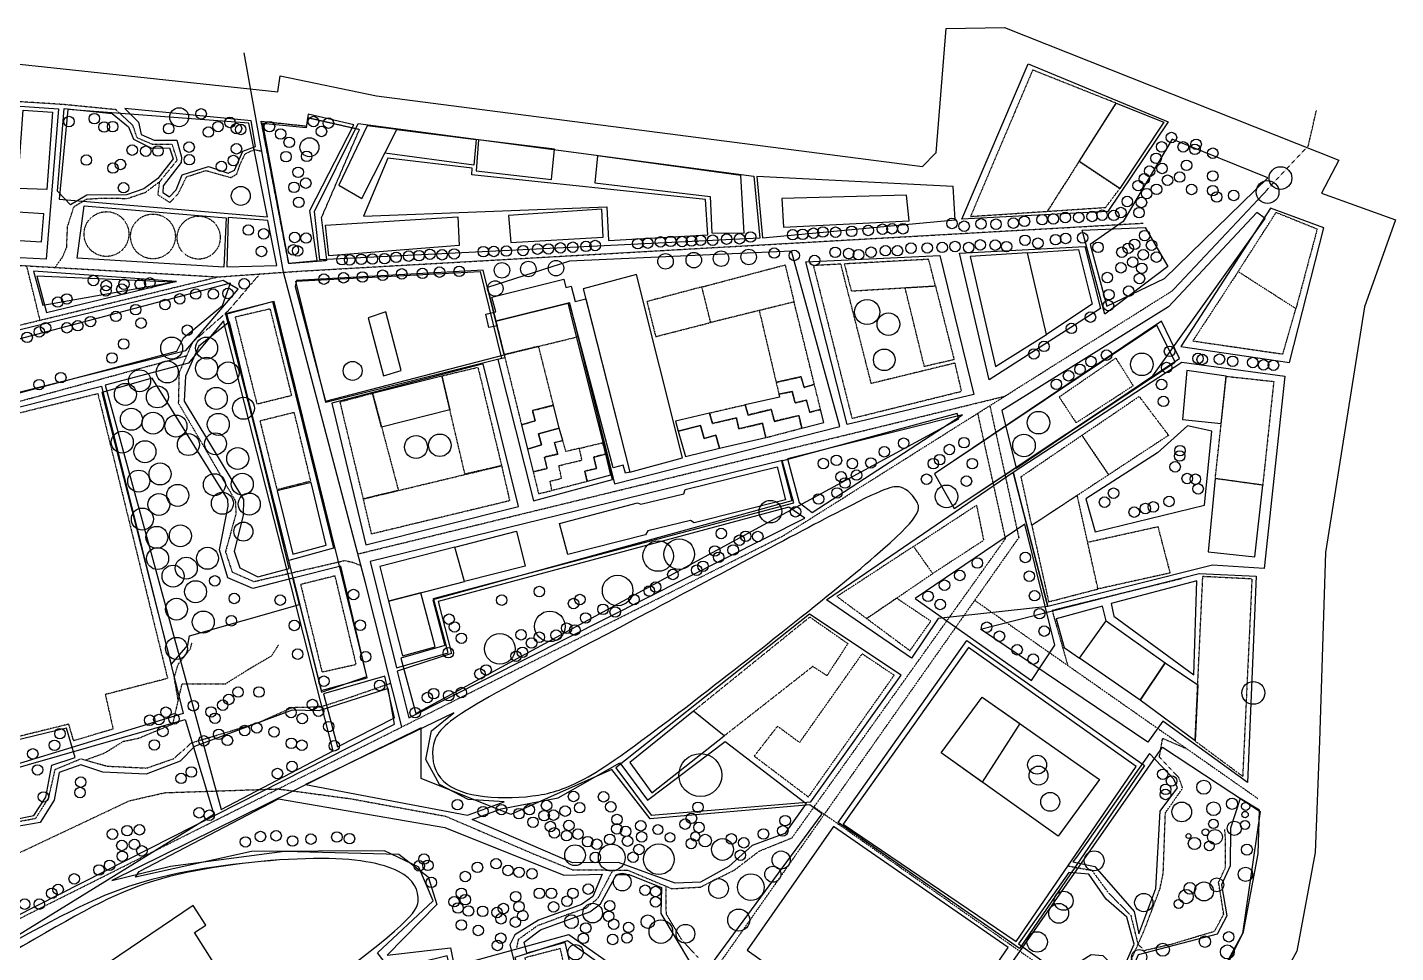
# Model space of a CAD drawing. Header units: metres. Extents: x -48 to 1213, y -26 to 873.
# Drawn here: x 650 to 1213, y 493 to 873 of the extents above; entities that cross this region are included whole.
import ezdxf

# ---------------------------------------------------------------- set-up
doc = ezdxf.new("R2010")
doc.units = ezdxf.units.M
for name, pattern in [('1', [0.002, 0.002]), ('2', [0.001, 0.001]), ('3', [0.012, 0.004, -0.001, 0.004, -0.001, 0.001, -0.001]), ('4', [0.001, 0.001]), ('5', [0.012, 0.004, -0.001, 0.004, -0.001, 0.001, -0.001]), ('6', [0.012, 0.004, -0.001, 0.004, -0.001, 0.001, -0.001]), ('7', [0.012, 0.004, -0.001, 0.004, -0.001, 0.001, -0.001]), ('8', [0.001, 0.001]), ('Center', [0.004, 0.0025, -0.0005, 0.0005, -0.0005]), ('Dashed', [0.01, 0.005, -0.005]), ('DOT', [1200, 600, -600])]:
    doc.linetypes.add(name, pattern=pattern)
for name, color, linetype, true_color in [('Blocks', 1, 'Continuous', 0xff0000), ('Buildings$Commercial', 173, 'Continuous', 0x424ace), ('Buildings$Industrial', 9, 'Continuous', 0xbebebe), ('Buildings$Library', 215, 'Continuous', 0xb242a5), ('Buildings$Parking', 122, 'Continuous', 0x1ccbb2), ('Buildings$Residential', 55, 'Continuous', 0x919748), ('Buildings$Workshop', 15, 'Continuous', 0xbf3f3f), ('Green_Spaces', 3, 'Continuous', 0x1bff00), ('Landuse$commercial', 172, 'Continuous', 0x0000bf), ('Landuse$culture', 30, 'Continuous', 0xff7f00), ('Landuse$greenery', 72, 'Continuous', 0x76c02d), ('Landuse$park', 3, 'Continuous', 0x00ff00), ('Landuse$parking', 123, 'Continuous', 0x3fbfbf), ('Landuse$railway', 33, 'Continuous', 0xda9942), ('Landuse$residential', 45, 'Continuous', 0x8b864e), ('Playgrounds', 162, 'Continuous', 0x2734c3), ('railway track', 7, 'Continuous', 0xffffff), ('Site', 225, 'Continuous', 0xb22c80), ('Street', 1, 'Continuous', 0xff0000), ('Tree$Tree_type_1', 111, 'Continuous', 0x7fffbf), ('Tree$Tree_type_2', 125, 'Continuous', 0x3fbf7f)]:
    doc.layers.add(name, color=color, linetype=linetype, true_color=true_color)

msp = doc.modelspace()

# ---------------------------------------------------------------- linework, layer by layer
at = {"layer": 'Blocks'}
for points in [[(1034.63, 794.23), (1061.98, 858.18), (1119.49, 834.33), (1094.72, 797.43)], [(663.3, 839.67), (658.18, 777.76), (460.32, 788.02), (451.02, 823.27), (544.36, 847.89)], [(749.15, 795.21), (741.57, 833.79), (667.08, 839.35), (663.55, 802.44)], [(747.11, 833.64), (757.85, 776.17), (769.66, 777.27), (766.67, 797.82), (784.72, 833.1), (765.88, 837.5), (765.14, 831.82)], [(951.61, 786.43), (770.72, 777.59), (768.59, 797.48), (786.53, 833.57), (949.22, 811.93)], [(1087.43, 783.81), (1094.23, 758.45), (1118.03, 769.83), (1160.45, 811.3), (1121.17, 827.12), (1100.94, 793.31)], [(950.37, 811.77), (952.73, 786.54), (1031.87, 793.97), (1031.14, 807.7)], [(670.92, 778.25), (673.76, 799.71), (732.16, 794.83), (731.31, 774.53)], [(733, 794.94), (732.54, 774.66), (753.09, 775.21), (749.39, 793.75)], [(1161.64, 798.73), (1124.76, 741.89), (1169.39, 735.33), (1183.45, 790.67)], [(1045.97, 728.15), (1033.78, 780.27), (1085.2, 783.01), (1091.73, 757.59)], [(984.56, 709.04), (964.62, 781.16), (873.41, 777), (839.68, 766.12), (843.11, 752.3), (873.41, 759.8), (891.88, 685.48)], [(970.52, 776.75), (1025.57, 779.26), (1039.61, 722.1), (987.54, 709.8)], [(652.97, 772.82), (656.8, 758.89), (711.82, 768.61)], [(760.54, 766.62), (773.01, 719.36), (846.51, 738.53), (837.91, 773.29), (761.07, 768.98)], [(564.53, 728.66), (570.32, 704.1), (715.61, 740.19), (737.09, 765.44), (730.98, 769.06)], [(732.32, 755.48), (771.46, 599.81), (790.05, 606.18), (751.91, 760.42)], [(843.94, 736.58), (858.53, 678.46), (891.08, 687.22), (872.86, 759.66), (843.11, 752.3), (846.83, 737.28)], [(682.52, 725.98), (730.12, 551.56), (776.17, 575.61), (731.09, 752.51), (716.79, 735.09)], [(1023.38, 689.5), (1031.55, 675.32), (1122.33, 735.4), (1114.87, 750.63)], [(775.63, 718.54), (789.58, 660.29), (852.37, 676.14), (837.94, 734.72)], [(1055.72, 690.22), (1125.18, 735.44), (1167.44, 729.7), (1158.95, 650.62), (1137.79, 651.99), (1070.02, 634.96)], [(639, 568.02), (629.2, 606.03), (615.97, 602.73), (610.15, 626.05), (624.27, 629.64), (612.1, 678.28), (564.02, 665.65), (575.15, 621.28), (458.98, 590.16), (441.96, 657.4), (606.15, 697.38), (603.99, 706.17), (681.01, 725.53), (714.58, 590.96)], [(963.06, 695.72), (967.85, 677.76), (973.17, 673.71), (1034.95, 713.78)], [(791.37, 653.5), (802.22, 609.75), (823.54, 615.98), (817.42, 638.32), (965.56, 677.59), (960.74, 695.07)], [(979.03, 637.71), (1055.72, 690.22), (1059.34, 676.22), (1070.02, 634.96), (1024.88, 630.06), (1013.94, 613.71)], [(819.32, 637.09), (824.87, 615.63), (802.5, 608.41), (807.37, 589.18), (970.11, 671.35), (963.57, 675.83)], [(1042.35, 625.63), (1132.32, 648.5), (1155.64, 647.42), (1152.14, 562.67), (1117.29, 587.79), (1111.13, 579.25)], [(892.38, 568.59), (906.99, 549.18), (972.6, 554.72), (1009.72, 606.77), (972.02, 631.86)], [(1036.67, 621.04), (1109.78, 569.63), (1058.33, 494.37), (983.85, 546.22)], [(772.21, 599.02), (777.95, 577.23), (801.37, 589.16), (797.46, 606.41)], [(411.19, 447.97), (490.03, 471.52), (486.95, 483.24), (550.88, 502.72), (547.17, 514.5), (599.75, 528.56), (591.3, 564.08), (635.61, 574.62), (637.95, 566.29), (715.33, 588.51), (727.19, 549.45), (402.21, 348.86), (410.93, 388.73), (405.82, 438.89)], [(685.21, 522.38), (709.34, 528.2), (756.2, 534.37), (803.26, 533.11), (815.24, 523.88), (818.86, 512.45), (798.39, 491.65), (824.48, 494.61), (825.97, 487.05), (873.1, 500.12), (917.57, 468.74), (977.28, 549.72), (972.17, 553.46), (906.51, 547.67), (890.76, 567.91), (849.19, 549.47), (812.44, 564.31), (812.44, 585.06)], [(1018.31, 363.77), (1004.25, 415.37), (1117.15, 577.2), (1157.31, 550.73), (1150.02, 500.49), (1137.37, 477.15), (1133.39, 458.52), (1095.87, 408.27), (1059.46, 379.99)], [(981.95, 544.56), (946.43, 493.63), (1017.94, 442.78), (1053.75, 494.8)], [(850.94, 490.67), (868.71, 420.28), (886.88, 424.93), (915.41, 467.01), (872.57, 497.48)]]:
    msp.add_lwpolyline(points, close=True, dxfattribs=at)
for points in [[(817.51, 578.31), (818.56, 582.83), (824.23, 590.15), (884.96, 621.31), (999.96, 682.86), (1009.72, 685.91), (1017.65, 677.68), (1017.96, 669.14), (903.91, 579.49), (876.46, 561.19), (859.39, 556.31), (834.38, 556.01), (817.92, 563.02), (816.46, 573.79), (817.51, 578.31)], [(504.67, 355.72), (503.38, 362.13), (500.73, 375.55), (517.51, 414.89), (554.01, 439.6), (665.77, 505.89), (703.37, 526), (774.55, 533.7), (807.48, 527.29), (813.58, 513.57), (804.74, 500.76), (558.39, 321.5), (546.54, 316.81), (529, 316.81), (508.5, 337.06), (505.97, 349.3), (504.67, 355.72)]]:
    msp.add_open_spline(points, degree=3, dxfattribs=at)
at = {"layer": 'Buildings$Commercial', "linetype": '4'}
for points in [[(790.14, 832.71), (778.56, 808.22), (787.97, 802.78), (802.34, 831.17)], [(802.34, 831.17), (834.98, 827.07), (834.1, 816.42), (797.41, 821.43)], [(835.98, 826.94), (834.98, 814.19), (866.01, 810.51), (867.25, 823)], [(884.89, 820.24), (883.74, 809.26), (931.15, 803.62), (931.93, 788.66), (945.19, 788.53), (943.83, 812.16)], [(960.61, 802.7), (961.42, 791.03), (1012.96, 793.62), (1011.95, 804.15)], [(773.04, 791.8), (827.46, 795.2), (828.06, 783.4), (774.44, 779.19)], [(848.26, 795.81), (849.26, 784.61), (887.27, 786.81), (886.67, 798.41)], [(1038.14, 778.85), (1048.5, 733.72), (1069.54, 746.83), (1061.62, 780.37)], [(1061.62, 780.37), (1082.61, 781.73), (1088.22, 759.3), (1069.54, 746.83)], [(1127.12, 732.1), (1125.45, 711.87), (1141.35, 710.2), (1143.42, 729.64)], [(792.42, 722.72), (820.91, 729.84), (824.21, 715.81), (796.14, 708.68)], [(853.65, 709.71), (856.13, 699.71), (861.82, 701.44), (860.63, 706.02), (869.16, 708.29), (866.79, 717.72), (858.14, 715.54), (859.24, 711.34)], [(856.13, 699.71), (858.45, 690.34), (864.14, 691.74), (863.03, 696.39), (868.54, 697.69), (867.18, 702.44), (870.58, 703.29), (869.16, 708.29), (860.63, 706.02), (861.82, 701.44)], [(1138.87, 687.59), (1135.91, 657.45), (1155.17, 655.48), (1158.38, 684.87)], [(826.17, 659.41), (851.57, 666.01), (855.18, 651.61), (830.17, 645.21)], [(795.36, 651.41), (798.96, 637.2), (830.17, 645.21), (826.17, 659.41)], [(798.96, 637.2), (804.64, 614.77), (818.17, 618.45), (812.27, 640.58)], [(1073.5, 629.91), (1076.74, 618.08), (1083.06, 613.7), (1094.08, 629.1), (1092.46, 635.1)], [(1094.08, 629.1), (1118.22, 611.82), (1107.95, 596.49), (1083.06, 613.7)], [(1118.22, 611.82), (1131.65, 602.83), (1130.56, 579.69), (1107.95, 596.49)], [(898.11, 570.78), (907.19, 558.31), (937.01, 581.8), (924.37, 592.01)]]:
    msp.add_lwpolyline(points, close=True, dxfattribs=at)
at = {"layer": 'Buildings$Commercial', "linetype": '5'}
for points in [[(1148.27, 772.68), (1163.9, 797.05), (1180.79, 790.25), (1172.03, 757.45)], [(973.65, 775.18), (989.5, 712.36), (1034.6, 723.49), (1031.86, 735.07), (997.43, 726.69), (984.93, 775.79)], [(1148.27, 772.68), (1129.63, 744.19), (1166.65, 738.81), (1172.03, 757.45)], [(846.51, 738.53), (853.65, 709.71), (859.24, 711.34), (858.14, 715.54), (866.79, 717.72), (860.67, 741.98)], [(820.91, 729.84), (835.72, 733.32), (845.44, 692.89), (830.4, 689.42)], [(792.42, 722.72), (803.03, 682.7), (788.63, 679.24), (779.04, 719.17)], [(1084.05, 705.38), (1095.05, 689.17), (1063.44, 668.37), (1059.04, 688.37)], [(1014.84, 659.7), (1040.7, 676.62), (1043.64, 662.16), (1022.72, 648.55)], [(983.34, 639.1), (995.55, 630.04), (1022.72, 648.55), (1014.84, 659.7)], [(1133.75, 647.42), (1153.95, 646.43), (1150.14, 565.13), (1130.56, 579.69)], [(995.55, 630.04), (1013.35, 616.83), (1021.92, 628.97), (1007.83, 638.4)], [(924.37, 592.01), (972.18, 630.67), (987.81, 619.74), (979.21, 606.54), (973.41, 610.34), (937.01, 581.8)], [(958.93, 585.77), (967.99, 579.07), (993.72, 615.57), (1006.84, 606.77), (971.55, 556.65), (949.32, 573.44)]]:
    msp.add_lwpolyline(points, close=True, dxfattribs=at)
at = {"layer": 'Buildings$Commercial', "linetype": '6'}
for points in [[(986.35, 775.86), (989.21, 764.74), (1023.82, 766.82), (1021.05, 777.74)], [(735.91, 753.98), (744.84, 718.28), (759.15, 721.82), (750.35, 757.39)], [(1138.87, 687.59), (1143.42, 729.64), (1162.92, 727.53), (1158.38, 684.87)], [(845.44, 692.89), (848.76, 678.46), (792.01, 664.8), (788.63, 679.24)], [(762.82, 644.03), (771.62, 608.06), (785.66, 611.21), (777, 647.57)]]:
    msp.add_lwpolyline(points, close=True, dxfattribs=at)
at = {"layer": 'Buildings$Commercial', "linetype": '7'}
for points in [[(1023.82, 766.82), (1031.5, 736.49), (1019.27, 733.67), (1011.34, 766.07)], [(746.1, 711.27), (753.07, 683.07), (767, 686.63), (760.22, 714.76)]]:
    msp.add_lwpolyline(points, close=True, dxfattribs=at)
at = {"layer": 'Buildings$Commercial', "linetype": '3'}
for points in [[(1074.69, 721.1), (1081.66, 710.56), (1105.16, 725.8), (1098.03, 737.14)], [(1084.05, 705.38), (1107.58, 721.36), (1119.67, 705.38), (1095.05, 689.17)], [(858.45, 690.34), (860.65, 681.4), (866.15, 682.65), (865.39, 686.57), (870.12, 687.64), (868.98, 692.91), (878.48, 695.19), (877.44, 700.04), (871.88, 698.71), (870.58, 703.29), (867.21, 702.33), (868.54, 697.69), (863.03, 696.39), (864.14, 691.74)], [(877.44, 700.04), (886.94, 702.32), (888.14, 697.63), (883.33, 696.44), (884.51, 691.7), (879.68, 690.66), (880.7, 686.4), (866.15, 682.65), (865.39, 686.57), (870.12, 687.64), (868.98, 692.91), (878.48, 695.19)], [(1063.44, 668.37), (1070.36, 636.92), (1090.65, 642.19), (1082.13, 680.66)], [(1086.39, 661.43), (1115.27, 667.82), (1120.27, 648.75), (1090.65, 642.19)]]:
    msp.add_lwpolyline(points, close=True, dxfattribs=at)
at = {"layer": 'Buildings$Commercial', "linetype": '2'}
msp.add_lwpolyline([(888.14, 697.63), (890.27, 688.97), (880.7, 686.4), (879.68, 690.66), (884.51, 691.7), (883.34, 696.4)], close=True, dxfattribs=at)
at = {"layer": 'Buildings$Commercial', "linetype": '8'}
msp.add_lwpolyline([(753.21, 682.49), (759.62, 656.56), (773.37, 660.24), (767.18, 685.94)], close=True, dxfattribs=at)
at = {"layer": 'Buildings$Industrial', "linetype": '2'}
msp.add_lwpolyline([(869.3, 669.08), (901.31, 677.68), (902.71, 677.08), (920.31, 681.28), (920.91, 683.08), (958.73, 692.49), (962.13, 678.88), (924.63, 669.43), (923.08, 670.29), (905.52, 666.07), (904.57, 664.52), (872.72, 656.33)], close=True, dxfattribs=at)
at = {"layer": 'Buildings$Library', "linetype": '6'}
for points in [[(927.8, 766.38), (962.03, 775.46), (965.69, 760.23), (931.41, 751.77)], [(905.2, 760.38), (908.8, 745.97), (931.41, 751.77), (927.8, 766.38)], [(951.37, 756.68), (958.34, 727.18), (968.55, 729.45), (969.85, 725.08), (974.05, 726.33), (965.69, 760.23)]]:
    msp.add_lwpolyline(points, close=True, dxfattribs=at)
at = {"layer": 'Buildings$Library', "linetype": '5'}
msp.add_lwpolyline([(958.34, 727.18), (959.49, 722.32), (964.98, 723.39), (966.1, 718.74), (970.75, 719.78), (972.12, 714.87), (976.6, 715.99), (974.05, 726.33), (969.85, 725.08), (968.55, 729.45)], close=True, dxfattribs=at)
at = {"layer": 'Buildings$Library', "linetype": '4'}
msp.add_lwpolyline([(959.49, 722.32), (959.77, 721.12), (945.66, 717.86), (946.77, 713.71), (956.3, 716.04), (957.63, 711.12), (967.67, 713.48), (968.85, 708.32), (977.92, 710.67), (976.6, 715.99), (972.12, 714.87), (970.75, 719.78), (966.1, 718.74), (964.98, 723.39)], close=True, dxfattribs=at)
at = {"layer": 'Buildings$Library', "linetype": '2'}
for points in [[(930.99, 714.47), (916.93, 711.22), (918.1, 707.11), (927.29, 709.37), (928.74, 704.11), (933.59, 705.38), (935.1, 700.12), (954.12, 704.44), (952.7, 710.31), (943.04, 708.05), (941.97, 712.57), (932.19, 710.26)], [(918.1, 707.11), (921.06, 696.62), (935.1, 700.12), (933.59, 705.38), (928.74, 704.11), (927.29, 709.37)]]:
    msp.add_lwpolyline(points, close=True, dxfattribs=at)
at = {"layer": 'Buildings$Library', "linetype": '3'}
msp.add_lwpolyline([(945.66, 717.86), (930.99, 714.47), (932.19, 710.26), (941.97, 712.57), (943.04, 708.05), (952.7, 710.31), (954.12, 704.44), (968.85, 708.32), (967.67, 713.48), (957.62, 711.17), (956.3, 716.04), (946.77, 713.71)], close=True, dxfattribs=at)
at = {"layer": 'Buildings$Parking', "linetype": '7'}
msp.add_lwpolyline([(1063.8, 855.59), (1038.25, 795.38), (1069.85, 797.49), (1098.19, 841.92)], close=True, dxfattribs=at)
at = {"layer": 'Buildings$Parking', "linetype": '4'}
msp.add_lwpolyline([(1098.19, 841.92), (1117.66, 834.18), (1099.58, 806.81), (1082.9, 817.95)], close=True, dxfattribs=at)
at = {"layer": 'Buildings$Parking', "linetype": '5'}
msp.add_lwpolyline([(1082.9, 817.95), (1069.85, 797.49), (1093.8, 799.08), (1099.58, 806.81)], close=True, dxfattribs=at)
at = {"layer": 'Buildings$Residential', "linetype": '4'}
for points in [[(648.78, 839.1), (660.75, 838.23), (658.5, 806.52), (646.44, 806.84)], [(617.83, 812.03), (624.15, 786.91), (656.23, 784.97), (657.21, 796.48), (633.38, 797.93), (629.33, 814.95)]]:
    msp.add_lwpolyline(points, close=True, dxfattribs=at)
at = {"layer": 'Buildings$Residential', "linetype": '5'}
msp.add_lwpolyline([(855, 490.52), (863, 458.5), (877.01, 462.11), (869.6, 494.32)], close=True, dxfattribs=at)
at = {"layer": 'Buildings$Workshop', "linetype": '2'}
for points in [[(878.99, 765.64), (898.12, 690.28), (919.83, 696.12), (900.87, 771.47)], [(843.57, 750.43), (840.25, 749.72), (838.95, 755.21), (843.11, 756.17), (841.43, 762.25), (871.03, 769.6), (871.8, 766.16), (874.04, 766.76), (875.74, 760.38), (880.06, 761.45), (898.12, 690.28), (896.38, 689.84), (895.43, 693.12), (891.29, 692.02), (873.41, 759.8), (843.11, 752.3)], [(1037.44, 618.1), (985.86, 545.44), (1057.01, 497.25), (1106.33, 569.16)], [(1043.09, 597.77), (1058.48, 586.94), (1043.09, 562.76), (1026.14, 574.8)], [(1043.09, 597.77), (1091.27, 563.88), (1074.33, 540.54), (1026.14, 574.8)]]:
    msp.add_lwpolyline(points, close=True, dxfattribs=at)
at = {"layer": 'Buildings$Workshop', "linetype": '5'}
msp.add_lwpolyline([(843.11, 752.3), (846.51, 738.53), (877.06, 745.97), (873.41, 759.8)], close=True, dxfattribs=at)
at = {"layer": 'Buildings$Workshop', "linetype": '4'}
msp.add_lwpolyline([(790.58, 753.67), (796.87, 729.81), (804.19, 732.05), (797.9, 756.16)], close=True, dxfattribs=at)
at = {"layer": 'Buildings$Workshop', "linetype": '3'}
msp.add_lwpolyline([(606.85, 704.73), (679.45, 722.55), (708.12, 605.39), (682.52, 598.79), (685.72, 584.59), (669.51, 579.79), (667.51, 586.59), (637.3, 579.18), (630.1, 607.59), (615.89, 604.79), (610.69, 626.2), (624.53, 629.56)], close=True, dxfattribs=at)
for centre, radius in [((682.99, 788.14), 9.21), ((702.11, 787.16), 9.21), ((720.91, 786.68), 8.85)]:
    msp.add_circle(centre, radius, dxfattribs=at)
at = {"layer": 'Buildings$Workshop'}
msp.add_circle((927.2, 565.67), 8.82, dxfattribs=at)
at = {"layer": 'Green_Spaces'}
for p, q in [((662.83, 805.79), (665.59, 839.83)), ((665.59, 839.83), (685.38, 837.78)), ((1084.17, 789.74), (1110.04, 790.79)), ((1093.43, 755.15), (1084.17, 789.74))]:
    msp.add_line(p, q, dxfattribs=at)
for points in [[(690.58, 839.8), (696.12, 834.15), (697.25, 829.12), (702.56, 826.75), (711.89, 826.75), (713.81, 819.8), (713.74, 817.63), (706.28, 807.91), (706.17, 805.2), (708.93, 803.5), (711.59, 806.27), (714.13, 812.54), (724.93, 815.93), (733.02, 813.18), (735.62, 814.44), (739.11, 822.22), (744.22, 824.21), (742.49, 834.72)], [(798.72, 819.34), (788.73, 795.52), (888.69, 799.38), (889.38, 785.55), (930.27, 787.88), (929.34, 802.3), (833.27, 812.45), (833.34, 815.17)], [(1051.1, 715.58), (1057.01, 691.82), (1113.2, 729.87), (1159.39, 794.53), (1155.99, 796.96), (1119.69, 758.23)], [(654.43, 770.85), (658.4, 755.86), (710.11, 768.41)], [(565.03, 723.3), (571.02, 702.68), (711.92, 739.97), (714.66, 745.44), (730.66, 758.82), (734.01, 767.96)], [(733.55, 752.07), (720.99, 742.09), (715.55, 729.67), (714.95, 719.42), (739.27, 678.99), (739.18, 672.38), (735.53, 657.7), (737.76, 650.89), (745.2, 647.17), (758.17, 650.68)], [(681.03, 722.94), (709.53, 611.19), (716.48, 619.1), (717.15, 622.88), (762.35, 635.75), (759.6, 646.65), (743.19, 642.45), (732.95, 646.78), (729.52, 658.28), (733.02, 676.29), (732.84, 678.99), (701.79, 728.91)], [(817.17, 637.73), (822.05, 618.94), (804.07, 613.76), (810.21, 590.95), (1033.41, 712.13), (1032.78, 714.36), (960.58, 694.8), (964.84, 678.4)], [(1127.42, 709.31), (1115.08, 698.15), (1085.68, 679.25), (1089.49, 665.73), (1134.51, 676.63), (1137.53, 707.08)], [(1096.07, 636.25), (1097.2, 631.06), (1130.1, 606.92), (1131.24, 645.49)], [(825.81, 591.29), (764.78, 561.73), (831.5, 549.18), (846.52, 554.63), (831.76, 555.66), (819.97, 561.73), (814.29, 572.05), (816.57, 583.86)], [(590.09, 566.43), (600.48, 525.1), (617.95, 530.51), (622.03, 548.04), (633.84, 549.74), (644.39, 547.33), (653.18, 548.98), (658.08, 556.65), (660.56, 569.69), (670.11, 572.95), (666.63, 584.97)], [(845.25, 551.77), (868.77, 556.37), (894.03, 570.64), (905.38, 555.31), (937.39, 579.49), (970.72, 554.03), (961.95, 541.65), (948.47, 536.65), (938.88, 528.09), (927.19, 521.6), (916.79, 521.2), (893.54, 529.69), (874.58, 529.63), (833.38, 547.4)], [(1111.77, 574.55), (1081.85, 531.97), (1080.38, 530), (1089.31, 528.02), (1105.51, 509.53), (1107.47, 500.39), (1114.45, 519.07), (1116.25, 550.77), (1123.36, 560.39), (1121.79, 563.96)], [(696.48, 526.03), (753.7, 555.84), (822.12, 544.07), (871.07, 524.47), (886.86, 524.94), (883.02, 515.68), (878.27, 512.45), (860.61, 506.07), (850.92, 499.91), (848.82, 495.9), (853.44, 477.49), (828.15, 470.39), (823.13, 491.35), (799.74, 485.61), (794.42, 492.63), (817.28, 513.91), (811.42, 527.81), (797.25, 534.58), (742.56, 534.24), (694.93, 523.72)], [(1107.11, 491.72), (1101.67, 479), (1093.93, 453.34), (1067.97, 420), (1056.18, 413.03), (1051.71, 399.5), (1049.95, 390.73), (1034.59, 373.4), (1015.72, 365.53), (1016.54, 362.67), (1052.45, 376.53), (1067.7, 386.07), (1097.78, 410.54), (1133.22, 457.94), (1135.47, 470.63), (1150.5, 501.24), (1156.57, 533.22), (1157.12, 551.21), (1149.11, 556.07), (1145.1, 543.78), (1144.96, 528.3), (1141.49, 520.51), (1143.68, 507.75), (1139.69, 500.19)], [(854.68, 497), (861.48, 501.99), (881.69, 509.49), (886.1, 512.79), (892.64, 524.83), (897.84, 524.83), (911.24, 519.48), (910.92, 508.71), (923.18, 488.3), (932.19, 486.76), (916.18, 466.01), (899.37, 477.94), (881.78, 453.84), (871.64, 496.85), (855.87, 492.45)], [(1078.6, 525.59), (1057.95, 496.29), (1067.5, 489.49), (1067.99, 487.68), (1071.48, 487.54), (1076.71, 484.96), (1087.8, 491.93), (1092.69, 491.45), (1100.15, 484.12), (1105.52, 496.19), (1102.52, 507.21), (1094.01, 514.61), (1086.83, 524.86)]]:
    msp.add_lwpolyline(points, close=True, dxfattribs=at)
for points in [[(685.38, 837.78), (692.02, 832.24), (694.14, 827.15), (701.56, 823.48), (708.92, 823.54), (710.47, 819.06), (704.05, 810.93), (698.42, 806.77), (691.17, 804.31), (674.97, 804.18), (668.27, 800.21), (662.83, 805.79)], [(1110.04, 790.79), (1119.44, 774.78), (1093.43, 755.15)], [(627.15, 498.26), (801.45, 586.61), (798.75, 601.21), (770.35, 592.02), (759.37, 592.37), (719.13, 577.42), (713.26, 571.35), (699.35, 566.07), (681.45, 566.8), (672.48, 569.9), (663.59, 566.71), (661.55, 555.36), (655.71, 546.18), (643.17, 543.99)]]:
    msp.add_lwpolyline(points, dxfattribs=at)
for points in [[(746.62, 834.54), (755.97, 833.55), (765.32, 832.56)], [(757.93, 776.01), (752.28, 805.28), (746.62, 834.54)], [(765.32, 832.56), (765.57, 834.28), (765.83, 836.01)], [(765.83, 836.01), (776.39, 833.6), (786.95, 831.2)], [(786.95, 831.2), (779.13, 813.01), (771.32, 794.83)], [(771.32, 794.83), (772.42, 786.02), (773.52, 777.21)], [(773.52, 777.21), (765.73, 776.61), (757.93, 776.01)]]:
    msp.add_open_spline(points, degree=2, dxfattribs=at)
at = {"layer": 'Landuse$commercial'}
for points in [[(951.61, 786.43), (770.72, 777.59), (768.59, 797.48), (786.53, 833.57), (949.22, 811.93)], [(950.37, 811.77), (952.73, 786.54), (1031.87, 793.97), (1031.14, 807.7)], [(1161.64, 798.73), (1124.76, 741.89), (1169.39, 735.33), (1183.45, 790.67)], [(1045.97, 728.15), (1033.78, 780.27), (1085.2, 783.01), (1091.73, 757.59)], [(970.52, 776.75), (1025.57, 779.26), (1039.61, 722.1), (987.54, 709.8)], [(758.03, 653.89), (732.08, 755.24), (751.29, 760.42), (776.28, 659)], [(843.94, 736.58), (858.53, 678.46), (891.08, 687.22), (872.86, 759.66), (843.11, 752.3), (846.83, 737.28)], [(1023.38, 689.5), (1031.48, 675.27), (1124.15, 737), (1116.78, 752.3)], [(775.63, 718.54), (789.58, 660.29), (852.37, 676.14), (837.94, 734.72)], [(1055.72, 690.22), (1125.18, 735.44), (1167.44, 729.7), (1158.95, 650.62), (1137.79, 651.99), (1070.02, 634.96)], [(791.37, 653.5), (802.22, 609.75), (823.54, 615.98), (817.42, 638.32), (965.56, 677.59), (960.74, 695.07)], [(979.03, 637.71), (1055.72, 690.22), (1059.34, 676.22), (1070.02, 634.96), (1024.88, 630.06), (1013.94, 613.71)], [(759.74, 646.62), (771.31, 600.42), (790.18, 605.67), (779.33, 651.55)], [(1042.35, 625.63), (1132.32, 648.5), (1155.64, 647.42), (1152.14, 562.67), (1117.29, 587.79), (1111.13, 579.25)], [(892.38, 568.59), (906.99, 549.18), (972.6, 554.72), (1009.72, 606.77), (972.02, 631.86)]]:
    msp.add_lwpolyline(points, close=True, dxfattribs=at)
at = {"layer": 'Landuse$culture'}
for points in [[(670.92, 778.25), (673.76, 799.71), (732.16, 794.83), (731.31, 774.53)], [(984.56, 709.04), (964.62, 781.16), (873.41, 777), (839.68, 766.12), (843.11, 752.3), (873.41, 759.8), (891.88, 685.48)], [(639, 568.02), (629.2, 606.03), (615.97, 602.73), (610.15, 626.05), (624.27, 629.64), (612.1, 678.28), (564.02, 665.65), (575.15, 621.28), (458.98, 590.16), (441.96, 657.4), (606.15, 697.38), (603.99, 706.17), (681.01, 725.53), (714.58, 590.96)], [(1036.67, 621.04), (1109.78, 569.63), (1058.33, 494.37), (983.85, 546.22)]]:
    msp.add_lwpolyline(points, close=True, dxfattribs=at)
at = {"layer": 'Landuse$greenery'}
for points in [[(749.15, 795.21), (741.57, 833.79), (667.08, 839.35), (663.55, 802.44)], [(747.11, 833.64), (757.85, 776.17), (769.66, 777.27), (766.67, 797.82), (784.72, 833.1), (765.88, 837.5), (765.14, 831.82)], [(1087.43, 783.81), (1094.23, 758.45), (1118.03, 769.83), (1160.45, 811.3), (1121.17, 827.12), (1100.94, 793.31)], [(733, 794.94), (732.54, 774.66), (753.09, 775.21), (749.39, 793.75)], [(652.97, 772.82), (656.8, 758.89), (711.82, 768.61)], [(564.53, 728.66), (570.32, 704.1), (715.61, 740.19), (737.09, 765.44), (730.98, 769.06)], [(682.52, 725.98), (730.12, 551.56), (776.17, 575.61), (731.09, 752.51), (716.79, 735.09)], [(963.06, 695.72), (967.85, 677.76), (973.17, 673.71), (1034.95, 713.78)], [(819.32, 637.09), (824.87, 615.63), (802.5, 608.41), (807.37, 589.18), (970.11, 671.35), (963.57, 675.83)], [(772.21, 599.02), (777.95, 577.23), (801.37, 589.16), (797.46, 606.41)], [(411.19, 447.97), (490.03, 471.52), (486.95, 483.24), (550.88, 502.72), (547.17, 514.5), (599.75, 528.56), (591.3, 564.08), (635.61, 574.62), (637.95, 566.29), (715.33, 588.51), (727.19, 549.45), (402.21, 348.86), (410.93, 388.73), (405.82, 438.89)], [(685.21, 522.38), (709.34, 528.2), (756.2, 534.37), (803.26, 533.11), (815.24, 523.88), (818.86, 512.45), (798.39, 491.65), (824.48, 494.61), (825.97, 487.05), (873.1, 500.12), (917.57, 468.74), (977.28, 549.72), (972.17, 553.46), (906.51, 547.67), (890.76, 567.91), (849.19, 549.47), (812.44, 564.31), (812.44, 585.06)], [(1018.31, 363.77), (1004.25, 415.37), (1117.15, 577.2), (1157.31, 550.73), (1150.02, 500.49), (1137.37, 477.15), (1133.39, 458.52), (1095.87, 408.27), (1059.46, 379.99)]]:
    msp.add_lwpolyline(points, close=True, dxfattribs=at)
at = {"layer": 'Landuse$park'}
for points in [[(760.54, 766.62), (773.01, 719.36), (846.51, 738.53), (837.91, 773.29), (761.07, 768.98)], [(981.95, 544.56), (946.43, 493.63), (1017.94, 442.78), (1053.75, 494.8)]]:
    msp.add_lwpolyline(points, close=True, dxfattribs=at)
at = {"layer": 'Landuse$parking'}
msp.add_lwpolyline([(1034.63, 794.23), (1061.98, 858.18), (1119.49, 834.33), (1094.72, 797.43)], close=True, dxfattribs=at)
at = {"layer": 'Landuse$railway'}
for points in [[(817.51, 578.31), (818.56, 582.83), (824.23, 590.15), (884.96, 621.31), (999.96, 682.86), (1009.72, 685.91), (1017.65, 677.68), (1017.96, 669.14), (903.91, 579.49), (876.46, 561.19), (859.39, 556.31), (834.38, 556.01), (817.92, 563.02), (816.46, 573.79), (817.51, 578.31)], [(504.67, 355.72), (503.38, 362.13), (500.73, 375.55), (517.51, 414.89), (551.05, 442.33), (662.81, 508.62), (703.37, 526), (774.55, 533.7), (807.48, 527.29), (813.58, 513.57), (804.74, 500.76), (558.39, 321.5), (546.54, 316.81), (529, 316.81), (508.5, 337.06), (505.97, 349.3), (504.67, 355.72)]]:
    msp.add_open_spline(points, degree=3, dxfattribs=at)
at = {"layer": 'Landuse$residential'}
for points in [[(663.3, 839.67), (658.18, 777.76), (460.32, 788.02), (451.02, 823.27), (544.36, 847.89)], [(850.94, 490.67), (868.71, 420.28), (886.88, 424.93), (915.41, 467.01), (872.57, 497.48)]]:
    msp.add_lwpolyline(points, close=True, dxfattribs=at)
at = {"layer": 'Playgrounds'}
msp.add_line((773.24, 718.84), (760.83, 768.81), dxfattribs=at)
for points in [[(760.83, 768.81), (836.61, 772.68), (845.4, 736.96)], [(845.4, 736.96), (773.24, 718.84)]]:
    msp.add_lwpolyline(points, dxfattribs=at)
for points in [[(1015.44, 638.34), (1063.35, 604.6), (1072.93, 619.04), (1060.59, 668.88)], [(981.95, 544.56), (946.43, 493.63), (1017.94, 442.78), (1053.75, 494.8)]]:
    msp.add_lwpolyline(points, close=True, dxfattribs=at)
at = {"layer": 'railway track', "linetype": '1'}
msp.add_lwpolyline([(627.99, 450.82), (633, 443.42), (638, 446.82), (656, 419.81), (633.2, 404.4), (639.6, 394.6), (749.04, 465.22), (743.03, 474.83), (737.97, 471.36), (719.13, 500.9), (723.79, 504.01), (718.67, 512.09)], close=True, dxfattribs=at)
at = {"layer": 'railway track'}
for points in [[(817.51, 578.31), (818.56, 582.83), (824.23, 590.15), (884.96, 621.31), (999.96, 682.86), (1009.72, 685.91), (1017.65, 677.68), (1017.96, 669.14), (903.91, 579.49), (876.46, 561.19), (859.39, 556.31), (834.38, 556.01), (817.92, 563.02), (816.46, 573.79), (817.51, 578.31)], [(504.67, 355.72), (503.38, 362.13), (500.73, 375.55), (517.51, 414.89), (551.05, 442.33), (662.81, 508.62), (703.37, 526), (774.55, 533.7), (807.48, 527.29), (813.58, 513.57), (804.74, 500.76), (558.39, 321.5), (546.54, 316.81), (529, 316.81), (508.5, 337.06), (505.97, 349.3), (504.67, 355.72)]]:
    msp.add_open_spline(points, degree=3, dxfattribs=at)
at = {"layer": 'Site'}
msp.add_line((1023.84, 821.44), (1024.16, 821.48), dxfattribs=at)
for points in [[(1024.16, 821.48), (1028.19, 872.62), (1052.16, 873.13), (1189.62, 818.48), (1182.5, 804.94), (1213.03, 793.97), (1200.18, 758.19), (1184.13, 657.17), (1181.69, 579.66), (1179.99, 533.78), (1172.38, 493.27), (1164.05, 477.93)], [(546.55, 867.94), (548.81, 868.58), (551.14, 868.33), (753.41, 846.67), (754.35, 853.18), (794.03, 845.04), (1018.57, 815.91), (1023.84, 821.44)]]:
    msp.add_lwpolyline(points, dxfattribs=at)
at = {"layer": 'Street', "linetype": 'DOT'}
for p, q in [((755.72, 772.42), (739.61, 862.71)), ((789.43, 644.71), (755.72, 772.42)), ((804.45, 585.48), (789.43, 644.71))]:
    msp.add_line(p, q, dxfattribs=at)
at = {"layer": 'Street', "linetype": 'Dashed'}
for p, q in [((665.04, 841.42), (546.9, 848.9)), ((686.87, 839.29), (665.04, 841.42)), ((693.85, 832.83), (686.87, 839.29)), ((695.65, 827.66), (693.85, 832.83)), ((701.94, 824.99), (695.65, 827.66)), ((710.04, 824.99), (701.94, 824.99)), ((712.1, 818.53), (710.04, 824.99)), ((743.77, 822.78), (739.84, 820.99)), ((746.86, 822.08), (743.77, 822.78)), ((704.87, 809.66), (712.1, 818.53)), ((737.67, 816.37), (736.47, 812.67)), ((739.84, 820.99), (737.67, 816.37)), ((715.78, 811.54), (712.5, 804.84)), ((723.79, 814.16), (715.78, 811.54)), ((734.14, 811.29), (723.79, 814.16)), ((736.47, 812.67), (734.14, 811.29)), ((698.9, 805.16), (691.55, 802.66)), ((704.87, 809.66), (698.9, 805.16)), ((704.18, 804.23), (704.87, 809.66)), ((712.5, 804.84), (709.09, 801.05)), ((669.49, 799.25), (666.87, 791.11)), ((674.75, 802.4), (669.49, 799.25)), ((681.31, 802.8), (674.75, 802.4)), ((691.55, 802.66), (681.31, 802.8)), ((709.09, 801.05), (704.18, 804.23)), ((666.87, 791.11), (666.5, 782.68)), ((763.29, 772.95), (1109.18, 792.61)), ((666.5, 782.68), (665, 778.85)), ((560.78, 780.31), (728.79, 770.52)), ((665, 778.85), (661.85, 774.42)), ((655.69, 752.72), (650.21, 775.1)), ((728.79, 770.52), (763.29, 772.95)), ((746.04, 771.73), (732.79, 756.29)), ((235.25, 650.36), (728.79, 770.52)), ((732.79, 756.29), (718.37, 743.65)), ((718.37, 743.65), (712.86, 731.17)), ((574.87, 699.63), (715.93, 738.13)), ((712.86, 731.17), (712.53, 718.7)), ((786.2, 656.56), (1052.52, 721.5)), ((712.53, 718.7), (735.96, 678.52)), ((1052.64, 662.88), (1041.25, 714.46)), ((1046.19, 717.57), (1058.08, 663.34)), ((735.96, 678.52), (736.26, 673.33)), ((736.26, 673.33), (731.94, 657.49)), ((1058.08, 663.34), (857.49, 377.88)), ((964.83, 539.84), (1052.64, 662.88)), ((731.94, 657.49), (734.66, 649.19)), ((743.6, 645.25), (781.01, 653.91)), ((781.01, 653.91), (784.35, 653.15)), ((784.35, 653.15), (787.56, 651.79)), ((734.66, 649.19), (743.6, 645.25)), ((1071.88, 633.45), (1125.23, 646.59)), ((1039.96, 637.54), (1156.4, 556.02)), ((1078.35, 610.66), (1071.88, 633.45)), ((717.55, 617.68), (718.15, 620.22)), ((750.96, 614.79), (753.76, 619.19)), ((712.51, 611.27), (717.55, 617.68)), ((741.75, 609.39), (750.96, 614.79)), ((710.88, 605.74), (712.51, 611.27)), ((731.95, 603.19), (741.75, 609.39)), ((712.51, 596.3), (710.88, 605.74)), ((712.48, 596.17), (714.09, 603.17)), ((714.09, 603.17), (731.95, 603.19)), ((782.48, 597.43), (799.89, 603.48)), ((771.15, 593.76), (782.48, 597.43)), ((710.29, 586.68), (712.48, 596.17)), ((745.27, 587.17), (759.38, 593.5)), ((759.38, 593.5), (771.15, 593.76)), ((696.16, 580.83), (710.29, 586.68)), ((717.95, 578.92), (745.27, 587.17)), ((682.23, 574.77), (689.99, 579.56)), ((689.99, 579.56), (696.16, 580.83)), ((1115.91, 573.18), (1117.25, 580.79)), ((1117.25, 580.79), (1127.16, 576.49)), ((674.34, 571.83), (682.23, 574.77)), ((710.65, 572.44), (717.95, 578.92)), ((661.92, 568.01), (672.42, 572.36)), ((672.42, 572.36), (683.27, 569.36)), ((683.27, 569.36), (699.47, 568.55)), ((699.47, 568.55), (710.65, 572.44)), ((1124.02, 564.45), (1115.91, 573.18)), ((659.19, 556.19), (661.92, 568.01)), ((1125.46, 560.25), (1124.02, 564.45)), ((692.34, 555.08), (706.98, 558.43)), ((706.98, 558.43), (753.59, 559.98)), ((753.59, 559.98), (783.69, 555.9)), ((1121.21, 554.23), (1125.46, 560.25)), ((599.97, 511.42), (692.34, 555.08)), ((653.91, 547.9), (659.19, 556.19)), ((783.69, 555.9), (822.42, 548.77)), ((973.9, 552.55), (1064.46, 489.09)), ((1118.37, 550.17), (1121.21, 554.23)), ((643.72, 545.99), (653.91, 547.9)), ((822.42, 548.77), (858.72, 533.21)), ((1117.48, 525.29), (1118.37, 550.17)), ((1143.13, 538.95), (1142.8, 543.32)), ((941.22, 526.64), (951.42, 534.44)), ((951.42, 534.44), (964.83, 539.84)), ((1143.13, 527.77), (1143.13, 538.95)), ((858.72, 533.21), (874.65, 526.73)), ((874.65, 526.73), (897.34, 526.57)), ((891.18, 526.61), (884.91, 514.81)), ((897.34, 526.57), (915.49, 518.95)), ((927.21, 519.64), (941.22, 526.64)), ((1078.33, 528.33), (1088.18, 526.45)), ((1088.18, 526.45), (1095.05, 517.11)), ((1116.16, 518.95), (1117.48, 525.29)), ((1140.25, 521.61), (1143.13, 527.77)), ((912.91, 520.03), (913.06, 508.55)), ((915.49, 518.95), (927.21, 519.64)), ((1109.51, 501.41), (1116.16, 518.95)), ((1142.35, 508.48), (1140.25, 521.61)), ((884.91, 514.81), (880.02, 510.88)), ((1095.05, 517.11), (1104.11, 508.06)), ((871.73, 508), (860.14, 503.65)), ((880.02, 510.88), (871.73, 508)), ((913.06, 508.55), (919.23, 498.28)), ((1104.11, 508.06), (1107.07, 496.11)), ((1138.63, 501.51), (1142.35, 508.48)), ((860.14, 503.65), (852.27, 498.01)), ((1099.6, 479.04), (1109.51, 501.41)), ((1121.29, 496.27), (1138.63, 501.51)), ((852.27, 498.01), (851.63, 494.61)), ((919.23, 498.28), (926.18, 490.65)), ((1107.07, 496.11), (1109.66, 493.54)), ((1109.66, 493.54), (1121.29, 496.27))]:
    msp.add_line(p, q, dxfattribs=at)
at = {"layer": 'Street', "linetype": 'Center'}
for p, q in [((1177.12, 824.36), (1180.47, 839)), ((1121.19, 764.81), (1177.12, 824.36)), ((961.31, 664.11), (1121.19, 764.81)), ((628.04, 497.04), (961.31, 664.11))]:
    msp.add_line(p, q, dxfattribs=at)
at = {"layer": 'Tree$Tree_type_1'}
for centre, radius in [((712.9, 836.17), 3.89), ((766.45, 823.83), 3.89), ((1165.69, 811.15), 4.69), ((1160.37, 805.41), 4.69), ((738.2, 803.82), 3.89), ((845.6, 773.25), 3.19), ((856.46, 773.76), 3.19), ((867.82, 774.11), 3.19), ((912.85, 776.91), 3.19), ((924.47, 777.43), 3.19), ((935.67, 778.03), 3.19), ((947.04, 778.72), 3.19), ((842.85, 765.75), 3.19), ((995.76, 756.09), 5.16), ((1004.48, 751.09), 4.65), ((709.8, 741.25), 4.52), ((724.18, 741.25), 4.52), ((724.17, 732.96), 4.52), ((1002.78, 736.42), 4.44), ((1108.68, 734.56), 4.65), ((696.62, 727.81), 4.52), ((707.99, 731.43), 4.52), ((733.04, 731.06), 4.52), ((784.2, 731.88), 3.89), ((690.76, 722.21), 4.52), ((703.94, 721.18), 4.52), ((728.13, 720.55), 4.52), ((739.33, 716.51), 4.52), ((693.26, 711.96), 4.52), ((702.15, 710.37), 4.52), ((1066.22, 710.58), 4.65), ((711.57, 709.18), 4.52), ((728.98, 709.88), 4.52), ((689.48, 702.58), 4.52), ((716.66, 701.58), 4.52), ((727.81, 701.9), 4.52), ((810.27, 700.57), 4.71), ((820.05, 701.27), 4.62), ((1060.23, 701.18), 4.65), ((698.8, 698.65), 4.52), ((736.96, 695.84), 4.52), ((705.03, 689.48), 4.52), ((696.24, 686.55), 4.52), ((727.35, 685.08), 4.52), ((738.83, 685.29), 4.52), ((704.54, 676.93), 4.52), ((712.28, 680.69), 4.52), ((730.64, 677.42), 4.52), ((741.7, 677.1), 4.52), ((1028.35, 680.26), 4.65), ((697.76, 670.94), 4.52), ((955.96, 673.99), 4.65), ((739.28, 665.79), 3.91), ((703.69, 663.43), 4.52), ((713.37, 664.06), 4.52), ((704.01, 654.71), 4.52), ((724.53, 654.81), 4.52), ((909.82, 655.74), 6.28), ((918.49, 656.53), 6.28), ((715.81, 650.77), 4.52), ((710.39, 647.48), 4.52), ((893.15, 641.57), 6.28), ((719.62, 641.07), 4.52), ((711.79, 633.89), 4.52), ((722.78, 628.6), 4.52), ((865.32, 626.81), 6.28), ((711.8, 617.76), 4.52), ((844.74, 617.57), 6.28), ((1154.53, 599.46), 4.69), ((1065.63, 569.94), 3.89), ((1066.21, 565.46), 3.89), ((1134.14, 560.68), 2.91), ((1071.01, 554.66), 3.89), ((1125.11, 550.5), 4.06), ((1138.18, 551.81), 2.81), ((1145.76, 553.88), 2.32), ((1151.36, 552.76), 1.66), ((1138.1, 545.61), 1.94), ((1146.71, 543.8), 2.93), ((1151.1, 545.18), 1.83), ((1151.1, 549.4), 1.34), ((909.72, 543.25), 2.04), ((914.7, 540.03), 1.97), ((925.09, 540.43), 1.88), ((929.16, 538.73), 2.58), ((1127.84, 540.59), 0.999), ((1134.83, 542.17), 1.4), ((1138.79, 540.19), 3.05), ((875.66, 532.73), 4.26), ((890.73, 531.75), 5.5), ((910.12, 531.05), 6.28), ((923.4, 537.49), 2.12), ((936.26, 535.09), 4.49), ((960.38, 530.73), 3.73), ((1089.09, 530.43), 4.08), ((1130.29, 537.52), 2.51), ((1136.46, 536.57), 2.01), ((1151.88, 535.02), 2.27), ((895.07, 521.7), 3.64), ((947.94, 519.56), 5.49), ((956.98, 524.88), 3.3), ((1139.53, 520.51), 2.86), ((1151.28, 524.86), 2.93), ((934.65, 519.03), 4.05), ((1076.53, 513.99), 3.93), ((1126.89, 515.72), 2.93), ((1128.44, 519.11), 2.42), ((1134.25, 517.83), 3.9), ((882.9, 508.91), 4.05), ((1074.51, 508.83), 4.08), ((1109.48, 513.25), 3.75), ((1123.82, 512.7), 1.87), ((874.15, 505.4), 2.85), ((905.56, 505.37), 2.77), ((942.94, 506.06), 4.52), ((910.92, 501.32), 4.84), ((921.04, 500.42), 3.86), ((1065.65, 497.04), 4.19), ((1144.4, 499.15), 2.15), ((875.87, 492.8), 3.16), ((1117.31, 493.86), 2.68), ((1134.62, 497.17), 2.34), ((1143.83, 492.94), 2.86), ((1107.59, 490.81), 3.13)]:
    msp.add_circle(centre, radius, dxfattribs=at)
at = {"layer": 'Tree$Tree_type_2'}
for centre in [(721.9, 837.57), (667.59, 834.42), (678.01, 835.59), (682.05, 832.18), (685.56, 832.29), (708.55, 831.46), (728.88, 832.32), (733.78, 834.04), (736.45, 831.54), (738.2, 831.14), (750, 832.31), (768.11, 834.41), (774.28, 833.75), (724.91, 830.08), (754.59, 829.29), (758.13, 825.87), (771.39, 830.34), (1120.87, 827.81), (1131, 825.06), (693.58, 822.66), (699.17, 822.19), (704.17, 822.3), (716.99, 823.88), (736.45, 823.19), (756.82, 819.97), (765.3, 820.1), (1114.57, 819.28), (1116.83, 823.98), (1125.69, 823.98), (1130.52, 822.97), (1137.86, 821.37), (674.72, 818.57), (685.67, 815.28), (688.75, 816.77), (717.08, 818.71), (730.25, 815.96), (735.16, 818.37), (1111.87, 814), (1117, 815.11), (1127.08, 816.4), (761.81, 813.54), (764.96, 809.07), (1107.13, 808.07), (1109.71, 810.86), (1119.24, 810.28), (1124.23, 811.58), (1137.86, 812.01), (690.01, 807.19), (760.1, 807.37), (1110.66, 804.77), (1114.71, 806.52), (1129.14, 806.49), (1137.86, 805.99), (1139.48, 803.39), (1146.44, 804.01), (762.07, 801.2), (1100.08, 796.99), (1102.69, 801.53), (1107.54, 796.93), (1108.51, 801.14), (1030.62, 792.51), (1035.61, 791.36), (1042.58, 792.32), (1048.73, 792.18), (1055.85, 792.63), (1060.43, 793.36), (1067.66, 794.04), (1072.29, 794.38), (1077.21, 794.95), (1082.77, 794.97), (1088.22, 795.39), (1092.33, 795.88), (1097.15, 795.81), (741.33, 789.78), (747.63, 788.2), (760.37, 786.76), (765.09, 786.49), (927.26, 785.56), (932.25, 785.61), (937.97, 786.07), (943.29, 786.19), (947.81, 786.92), (965.14, 787.86), (969.24, 788.01), (973.68, 788.48), (977.57, 788.98), (982.78, 788.89), (989.38, 789.26), (996.19, 789.62), (1002.01, 790.13), (1006.02, 790.3), (1010.48, 790.3), (1060.66, 785.58), (1073.22, 785.82), (1077.35, 786.33), (1084.33, 786.59), (1109.84, 787.5), (746.71, 780.98), (759.84, 781.64), (761.58, 781.23), (815.98, 779.83), (825.95, 779.97), (837.94, 780.9), (842.24, 780.98), (847.41, 781.15), (854.3, 781.33), (860.24, 781.93), (864.72, 782.02), (869.64, 782.47), (874.72, 782.73), (880.14, 783.07), (883.93, 783.42), (901.44, 784.19), (905.56, 784.42), (910.74, 784.92), (914.95, 785.15), (919.67, 785.06), (923.56, 785.29), (957.55, 780.32), (982.63, 780.63), (988.14, 780.12), (997.37, 780.68), (1003.25, 781.28), (1008.19, 781.28), (1013.77, 782.34), (1020.45, 782.43), (1026.62, 782.65), (1031.87, 782.99), (1037.5, 782.58), (1042.26, 783.68), (1048.41, 783.58), (1053.06, 782.98), (1065.94, 784.36), (1090.69, 782.67), (1100.49, 780.66), (1103.09, 782.29), (1105.68, 783.91), (1112.68, 783.54), (779.84, 777.59), (782.98, 777.52), (787.73, 777.73), (792.33, 777.87), (797.35, 778.01), (802.1, 778.57), (807.26, 779.06), (811.51, 779.27), (821, 779.62), (965.78, 779.33), (974.13, 777.28), (992.2, 779.66), (1100.09, 774.26), (1104.94, 776.61), (1109.25, 779.62), (1114.7, 778.66), (677.64, 769.01), (772.41, 769.62), (780.49, 770.15), (788.25, 770.47), (796.54, 771.22), (804.41, 771.75), (812.92, 771.96), (819.93, 772.49), (828.01, 772.81), (1094.49, 770.26), (1107.69, 769.86), (1108.67, 774.07), (682.76, 764.79), (682.88, 766.97), (689.33, 765.49), (690.18, 767.52), (696.88, 767.52), (700.82, 768.05), (719.69, 763.47), (726.91, 763.47), (732.94, 763.73), (739.64, 767.67), (1095.14, 763.21), (1103.29, 764.66), (662.96, 760.18), (666.69, 761.46), (707.08, 759.14), (713.12, 761.5), (1094.97, 758.73), (676.4, 752.14), (686.87, 754.28), (695.01, 757.04), (1087.56, 754), (655.37, 747.92), (657.97, 749.55), (666.73, 749.59), (671.19, 750.44), (697.24, 751.52), (716.23, 748.6), (1079.72, 749.35), (650.38, 745.69), (690.05, 742.92), (1068.44, 741.94), (685.27, 737.18), (1064.31, 738.84), (1087.8, 735.7), (1094.18, 738.36), (1120.07, 739.93), (1131.76, 737), (1133.51, 736.59), (1140.59, 736.68), (1146.01, 735.83), (1154.3, 735.3), (1078.55, 729.85), (1083.23, 732.51), (1118.88, 733.24), (1158.74, 734.36), (1162.79, 734.18), (655.28, 726.23), (664.21, 729.1), (1073.55, 726.35), (1116.78, 726.28), (1117.57, 719.33), (1010.76, 702.15), (1035.57, 702.35), (1002.8, 698.62), (1029.56, 699.54), (1124.25, 696.89), (1124.37, 699.08), (977.73, 693.77), (983.11, 695.08), (989.67, 693.77), (997.29, 694.03), (1022.96, 693.74), (1025.55, 695.36), (1038.97, 693.74), (1122.36, 692.42), (985.03, 688.35), (986.66, 685.76), (991.38, 689.04), (1020.16, 687.34), (1036.57, 686.54), (1127.35, 687.59), (1130.71, 687.33), (975.76, 679.19), (983.37, 681.69), (1097.05, 681.59), (1131.83, 683.37), (966.31, 673.94), (1093.35, 677.89), (1105.56, 673.81), (1110.13, 675.28), (1113.4, 675.97), (1119.88, 678.18), (935.77, 665.01), (943.22, 662.25), (945.81, 663.87), (950.77, 663.74), (933.09, 657.82), (940.66, 658.21), (928.27, 651.53), (934.71, 655.23), (1041.05, 652.89), (1060.77, 655.15), (727.54, 645.51), (915.87, 648.16), (925.67, 649.91), (1033.82, 647.75), (1062.41, 647.46), (784.56, 639.91), (860.98, 641.13), (906.19, 641.36), (908.78, 642.98), (1020.82, 639.16), (1027.55, 643.73), (1064.56, 639.42), (735.54, 638.31), (754.42, 637.62), (845.5, 637.6), (875.04, 636.22), (877.63, 637.84), (887.16, 633.81), (899.92, 637.84), (1025.79, 635.82), (734.34, 629.11), (823.88, 629.76), (879.99, 630.28), (892.15, 632.74), (1066.61, 632.04), (760.22, 627.21), (787.36, 627.31), (826.04, 626.58), (853.46, 623.35), (853.46, 623.35), (860.98, 622.35), (867.89, 623.22), (872.2, 626.06), (875.56, 625.29), (1044.91, 626.46), (1050.14, 622.76), (1068.56, 624.86), (828.92, 621.93), (857.78, 619.98), (1057.4, 617.18), (761.62, 615.41), (789.56, 614.3), (823.54, 615.98), (851.42, 614.53), (854.01, 616.15), (1064.03, 613.35), (836.51, 607.29), (839.1, 608.91), (737.1, 599.8), (745.7, 599.83), (772.41, 604.26), (795.33, 602.54), (718.72, 594.15), (730.8, 594.42), (733.3, 596.78), (767.69, 594.68), (814.94, 597.54), (817.53, 599.16), (823.74, 598.34), (828.92, 599.6), (707.44, 591.53), (710.77, 588.79), (725.98, 591.63), (727.6, 589.03), (758.89, 591.4), (763.49, 588.9), (770.18, 591.92), (809.93, 591.34), (700.76, 588.22), (704.56, 588.5), (706.17, 583.61), (739.82, 583.99), (744.79, 585.07), (751.9, 583.43), (774.38, 585.61), (661.63, 577.92), (663.86, 582.69), (702.67, 578.06), (723.05, 579.72), (729.19, 582.42), (732.73, 579.93), (758.99, 578.74), (763.32, 577.96), (776.65, 577.71), (652.7, 574.38), (654.67, 567.79), (717.9, 566.93), (717.9, 566.93), (753.28, 566.29), (759.27, 569.21), (672.42, 562.76), (713.67, 564.3), (1117.27, 566), (1120.89, 563.24), (657.09, 556.68), (672.13, 558.5), (875.04, 556.89), (887.36, 556.75), (1118.41, 557.7), (1118.48, 559.8), (721.09, 550.15), (725.3, 549.18), (827.3, 553.51), (837.83, 550.65), (845.4, 551.48), (852.6, 549.82), (856.88, 551.42), (863.92, 553.19), (866.81, 549.19), (871.59, 550.86), (877.54, 552.24), (890.33, 552.61), (926.2, 552.43), (858.38, 546.27), (862.95, 548.98), (865.51, 544.49), (873.13, 544.97), (892.8, 543.56), (892.89, 547.4), (902.69, 544.83), (920.89, 545.52), (923.52, 547.89), (926.6, 544.12), (962.04, 546.94), (685.46, 541.37), (691.49, 542.83), (696.57, 543.18), (740.11, 538.18), (746.31, 540.38), (752.76, 540.71), (759.51, 538.58), (767.06, 539.34), (777.74, 540.2), (782.9, 539.51), (867.14, 541.89), (872.16, 540.76), (876.85, 541.39), (880.83, 538.3), (889.94, 539.23), (896.48, 542.51), (897.25, 538.52), (903.03, 540.27), (939.91, 539.43), (953.1, 541.45), (961.07, 542.72), (689.34, 536.72), (689.49, 532.28), (694.49, 537.17), (697.57, 534.49), (884.6, 537.25), (901.89, 535.04), (943.63, 532.73), (945.02, 537.83), (684.28, 528.55), (811.57, 528.35), (813.55, 531.14), (815.17, 528.55), (835.54, 527.72), (843.19, 529.21), (883.99, 531.8), (899.5, 531.91), (669.72, 522.97), (679.92, 526.64), (816.57, 521.54), (830.52, 523.95), (848.08, 526.45), (852.66, 525.7), (857.97, 525.07), (660.53, 517.03), (663.12, 518.65), (828.92, 517.03), (851.26, 515.66), (860.98, 517.03), (865.95, 517.03), (874.77, 517.03), (881.05, 518.79), (904.47, 518.32), (908.74, 517.79), (649.37, 512.6), (655.41, 512.6), (825.91, 513.59), (827.53, 511), (830.54, 514.43), (846.19, 510.78), (852.59, 511.56), (866.8, 511.46), (872.33, 513.8), (889.91, 511.91), (908.74, 513.53), (831.82, 509.76), (837.66, 509.65), (843.59, 509.16), (845.21, 506.57), (851.13, 505.2), (854.15, 507.84), (889.48, 507.61), (891.55, 504.33), (828.92, 504.01), (835.86, 501.78), (845.11, 498.59), (879.08, 498.55), (880.05, 502.77), (896.98, 498.7), (897.67, 503.04), (843.73, 495.61), (891.12, 498.08)]:
    msp.add_circle(centre, 2.16, dxfattribs=at)

doc.saveas('drawing.dxf')
